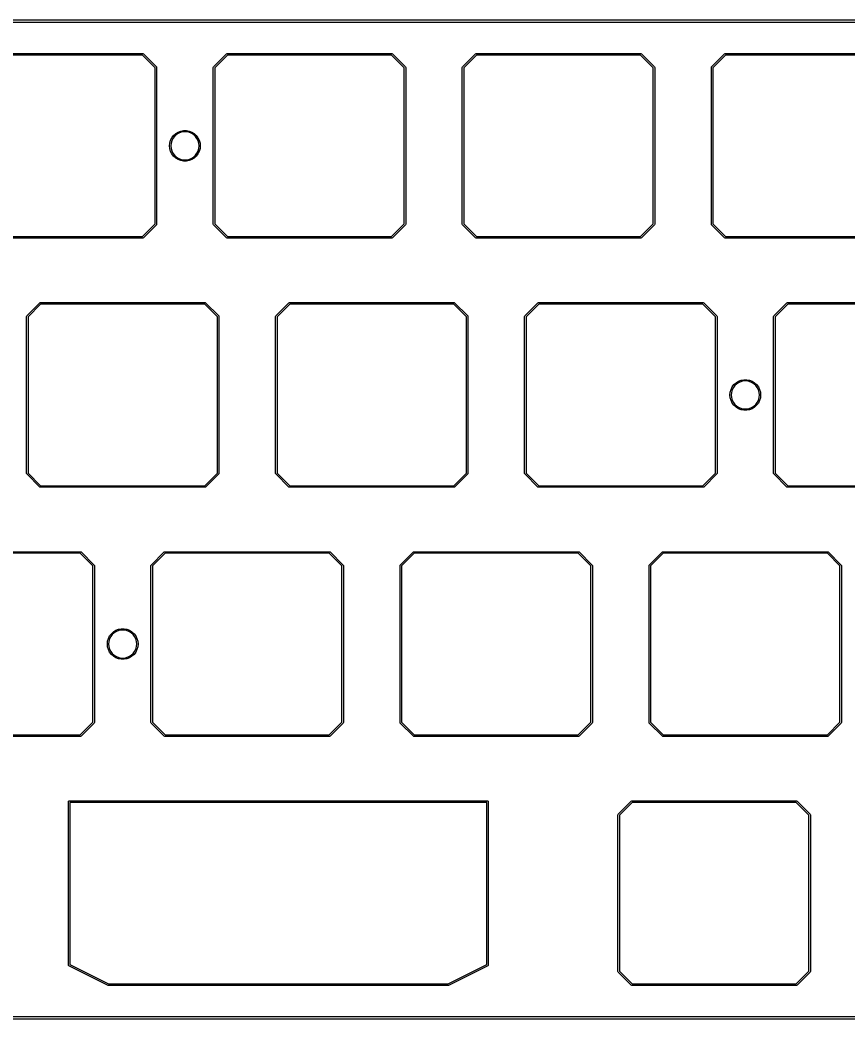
# Model space of a CAD drawing. Extents: x 0.9 to 10.47, y -4.08 to -0.6.
# Drawn here: x 5.659 to 8.153, y -3.848 to -0.84 of the extents above; entities that cross this region are included whole.
import ezdxf

# ---------------------------------------------------------------- set-up
doc = ezdxf.new("R2010")
doc.units = 0
doc.header["$MEASUREMENT"] = 0
doc.layers.add('BLACK', color=7, linetype='CONTINUOUS')

msp = doc.modelspace()

# ---------------------------------------------------------------- linework, layer by layer
at = {"layer": 'BLACK', "linetype": 'CONTINUOUS'}
for p, q in [((1.80448, -0.839813), (9.57052, -0.839813)), ((9.57052, -0.847687), (1.80448, -0.847687)), ((5.53322, -0.940797), (6.02928, -0.940797)), ((6.0283, -0.945522), (5.5342, -0.945522)), ((6.06629, -0.983508), (6.0283, -0.945522)), ((6.02928, -0.940797), (6.03095, -0.941489)), ((6.03095, -0.941489), (6.03095, -0.941489)), ((6.03095, -0.941489), (6.07032, -0.980859)), ((6.24218, -0.980859), (6.28155, -0.941489)), ((6.2842, -0.945522), (6.24621, -0.983508)), ((6.28155, -0.941489), (6.28322, -0.940797)), ((6.28322, -0.940797), (6.77928, -0.940797)), ((6.7783, -0.945522), (6.2842, -0.945522)), ((6.81629, -0.983508), (6.7783, -0.945522)), ((6.77928, -0.940797), (6.78095, -0.941489)), ((6.78095, -0.941489), (6.78095, -0.941489)), ((6.78095, -0.941489), (6.82032, -0.980859)), ((6.99218, -0.980859), (7.03155, -0.941489)), ((7.0342, -0.945522), (6.99621, -0.983508)), ((7.03155, -0.941489), (7.03322, -0.940797)), ((7.03322, -0.940797), (7.52928, -0.940797)), ((7.5283, -0.945522), (7.0342, -0.945522)), ((7.56629, -0.983508), (7.5283, -0.945522)), ((7.52928, -0.940797), (7.53095, -0.941489)), ((7.53095, -0.941489), (7.53095, -0.941489)), ((7.53095, -0.941489), (7.57032, -0.980859)), ((7.74218, -0.980859), (7.78155, -0.941489)), ((7.7842, -0.945522), (7.74621, -0.983508)), ((7.78155, -0.941489), (7.78322, -0.940797)), ((7.78322, -0.940797), (8.27928, -0.940797)), ((8.2783, -0.945522), (7.7842, -0.945522)), ((6.06629, -1.45399), (6.06629, -0.983508)), ((6.07032, -0.980859), (6.07101, -0.982529)), ((6.07101, -0.982529), (6.07101, -0.98253)), ((6.07101, -0.98253), (6.07101, -1.45497)), ((6.24149, -0.98253), (6.24218, -0.980859)), ((6.24149, -1.45497), (6.24149, -0.98253)), ((6.24218, -0.980859), (6.24218, -0.980859)), ((6.24621, -0.983508), (6.24621, -1.45399)), ((6.81629, -1.45399), (6.81629, -0.983508)), ((6.82032, -0.980859), (6.82101, -0.982529)), ((6.82101, -0.982529), (6.82101, -0.98253)), ((6.82101, -0.98253), (6.82101, -1.45497)), ((6.99149, -0.98253), (6.99218, -0.980859)), ((6.99149, -1.45497), (6.99149, -0.98253)), ((6.99218, -0.980859), (6.99218, -0.980859)), ((6.99621, -0.983508), (6.99621, -1.45399)), ((7.56629, -1.45399), (7.56629, -0.983508)), ((7.57032, -0.980859), (7.57101, -0.982529)), ((7.57101, -0.982529), (7.57101, -0.98253)), ((7.57101, -0.98253), (7.57101, -1.45497)), ((7.74149, -0.98253), (7.74218, -0.980859)), ((7.74149, -1.45497), (7.74149, -0.98253)), ((7.74218, -0.980859), (7.74218, -0.980859)), ((7.74621, -0.983508), (7.74621, -1.45399)), ((6.14362, -1.17435), (6.15199, -1.17278)), ((6.15199, -1.17278), (6.16051, -1.17278)), ((6.16051, -1.17278), (6.16888, -1.17435)), ((6.11087, -1.21027), (6.1132, -1.20207)), ((6.1132, -1.20207), (6.117, -1.19445)), ((6.1202, -1.19643), (6.11671, -1.20343)), ((6.117, -1.19445), (6.12214, -1.18765)), ((6.12491, -1.19018), (6.1202, -1.19643)), ((6.12214, -1.18765), (6.12843, -1.18191)), ((6.13069, -1.18491), (6.12491, -1.19018)), ((6.12843, -1.18191), (6.13567, -1.17743)), ((6.13735, -1.18079), (6.13069, -1.18491)), ((6.13567, -1.17743), (6.14362, -1.17435)), ((6.14464, -1.17796), (6.13735, -1.18079)), ((6.15234, -1.17652), (6.14464, -1.17796)), ((6.16016, -1.17652), (6.15234, -1.17652)), ((6.16786, -1.17796), (6.16016, -1.17652)), ((6.17515, -1.18079), (6.16786, -1.17796)), ((6.16888, -1.17435), (6.17683, -1.17743)), ((6.18181, -1.18491), (6.17515, -1.18079)), ((6.17683, -1.17743), (6.18407, -1.18191)), ((6.18759, -1.19018), (6.18181, -1.18491)), ((6.18407, -1.18191), (6.19036, -1.18765)), ((6.1923, -1.19643), (6.18759, -1.19018)), ((6.19036, -1.18765), (6.1955, -1.19445)), ((6.19579, -1.20343), (6.1923, -1.19643)), ((6.1955, -1.19445), (6.1993, -1.20207)), ((6.1993, -1.20207), (6.20163, -1.21027)), ((6.11009, -1.21875), (6.11087, -1.21027)), ((6.11087, -1.22723), (6.11009, -1.21875)), ((6.1132, -1.23543), (6.11087, -1.22723)), ((6.11457, -1.21096), (6.11384, -1.21875)), ((6.11384, -1.21875), (6.11457, -1.22654)), ((6.11671, -1.20343), (6.11457, -1.21096)), ((6.11457, -1.22654), (6.11671, -1.23407)), ((6.19793, -1.21096), (6.19579, -1.20343)), ((6.19579, -1.23407), (6.19793, -1.22654)), ((6.19866, -1.21875), (6.19793, -1.21096)), ((6.19793, -1.22654), (6.19866, -1.21875)), ((6.20163, -1.22723), (6.1993, -1.23543)), ((6.20163, -1.21027), (6.20241, -1.21875)), ((6.20241, -1.21875), (6.20163, -1.22723)), ((6.117, -1.24305), (6.1132, -1.23543)), ((6.11671, -1.23407), (6.1202, -1.24107)), ((6.12214, -1.24985), (6.117, -1.24305)), ((6.1202, -1.24107), (6.12491, -1.24732)), ((6.12843, -1.25559), (6.12214, -1.24985)), ((6.12491, -1.24732), (6.13069, -1.25259)), ((6.13567, -1.26007), (6.12843, -1.25559)), ((6.13069, -1.25259), (6.13735, -1.25671)), ((6.14362, -1.26315), (6.13567, -1.26007)), ((6.13735, -1.25671), (6.14464, -1.25954)), ((6.15199, -1.26472), (6.14362, -1.26315)), ((6.14464, -1.25954), (6.15234, -1.26098)), ((6.15234, -1.26098), (6.16016, -1.26098)), ((6.16016, -1.26098), (6.16786, -1.25954)), ((6.16888, -1.26315), (6.16051, -1.26472)), ((6.16786, -1.25954), (6.17515, -1.25671)), ((6.17683, -1.26007), (6.16888, -1.26315)), ((6.17515, -1.25671), (6.18181, -1.25259)), ((6.18407, -1.25559), (6.17683, -1.26007)), ((6.18181, -1.25259), (6.18759, -1.24732)), ((6.19036, -1.24985), (6.18407, -1.25559)), ((6.18759, -1.24732), (6.1923, -1.24107)), ((6.1955, -1.24305), (6.19036, -1.24985)), ((6.1923, -1.24107), (6.19579, -1.23407)), ((6.1993, -1.23543), (6.1955, -1.24305)), ((6.16051, -1.26472), (6.15199, -1.26472)), ((6.0283, -1.49198), (6.06629, -1.45399)), ((6.07032, -1.45664), (6.03095, -1.49601)), ((6.07101, -1.45497), (6.07032, -1.45664)), ((6.24218, -1.45664), (6.24149, -1.45497)), ((6.28155, -1.49601), (6.24218, -1.45664)), ((6.24621, -1.45399), (6.2842, -1.49198)), ((6.7783, -1.49198), (6.81629, -1.45399)), ((6.82032, -1.45664), (6.78095, -1.49601)), ((6.82101, -1.45497), (6.82032, -1.45664)), ((6.99218, -1.45664), (6.99149, -1.45497)), ((7.03155, -1.49601), (6.99218, -1.45664)), ((6.99621, -1.45399), (7.0342, -1.49198)), ((7.5283, -1.49198), (7.56629, -1.45399)), ((7.57032, -1.45664), (7.53095, -1.49601)), ((7.57101, -1.45497), (7.57032, -1.45664)), ((7.74218, -1.45664), (7.74149, -1.45497)), ((7.78155, -1.49601), (7.74218, -1.45664)), ((7.74621, -1.45399), (7.7842, -1.49198)), ((6.02928, -1.4967), (5.53322, -1.4967)), ((5.5342, -1.49198), (6.0283, -1.49198)), ((6.03095, -1.49601), (6.02928, -1.4967)), ((6.28322, -1.4967), (6.28155, -1.49601)), ((6.77928, -1.4967), (6.28322, -1.4967)), ((6.2842, -1.49198), (6.7783, -1.49198)), ((6.78095, -1.49601), (6.77928, -1.4967)), ((7.03322, -1.4967), (7.03155, -1.49601)), ((7.52928, -1.4967), (7.03322, -1.4967)), ((7.0342, -1.49198), (7.5283, -1.49198)), ((7.53095, -1.49601), (7.52928, -1.4967)), ((7.78322, -1.4967), (7.78155, -1.49601)), ((8.27928, -1.4967), (7.78322, -1.4967)), ((7.7842, -1.49198), (8.2783, -1.49198)), ((5.67968, -1.73086), (5.71905, -1.69149)), ((5.7217, -1.69552), (5.68371, -1.73351)), ((5.71905, -1.69149), (5.72072, -1.6908)), ((5.72072, -1.6908), (6.21678, -1.6908)), ((6.2158, -1.69552), (5.7217, -1.69552)), ((6.25379, -1.73351), (6.2158, -1.69552)), ((6.21678, -1.6908), (6.21845, -1.69149)), ((6.21845, -1.69149), (6.21845, -1.69149)), ((6.21845, -1.69149), (6.25782, -1.73086)), ((6.42968, -1.73086), (6.46905, -1.69149)), ((6.4717, -1.69552), (6.43371, -1.73351)), ((6.46905, -1.69149), (6.47072, -1.6908)), ((6.47072, -1.6908), (6.96678, -1.6908)), ((6.9658, -1.69552), (6.4717, -1.69552)), ((7.00379, -1.73351), (6.9658, -1.69552)), ((6.96678, -1.6908), (6.96845, -1.69149)), ((6.96845, -1.69149), (6.96845, -1.69149)), ((6.96845, -1.69149), (7.00782, -1.73086)), ((7.17968, -1.73086), (7.21905, -1.69149)), ((7.2217, -1.69552), (7.18371, -1.73351)), ((7.21905, -1.69149), (7.22072, -1.6908)), ((7.22072, -1.6908), (7.71678, -1.6908)), ((7.7158, -1.69552), (7.2217, -1.69552)), ((7.75379, -1.73351), (7.7158, -1.69552)), ((7.71678, -1.6908), (7.71845, -1.69149)), ((7.71845, -1.69149), (7.71845, -1.69149)), ((7.71845, -1.69149), (7.75782, -1.73086)), ((7.92968, -1.73086), (7.96905, -1.69149)), ((7.9717, -1.69552), (7.93371, -1.73351)), ((7.96905, -1.69149), (7.97072, -1.6908)), ((7.97072, -1.6908), (8.46678, -1.6908)), ((8.4658, -1.69552), (7.9717, -1.69552)), ((5.67899, -1.73253), (5.67968, -1.73086)), ((5.67899, -2.20497), (5.67899, -1.73253)), ((5.68371, -1.73351), (5.68371, -2.20399)), ((6.25379, -2.20399), (6.25379, -1.73351)), ((6.25782, -1.73086), (6.25851, -1.73253)), ((6.25851, -1.73253), (6.25851, -1.73253)), ((6.25851, -1.73253), (6.25851, -2.20497)), ((6.42899, -1.73253), (6.42968, -1.73086)), ((6.42899, -2.20497), (6.42899, -1.73253)), ((6.42968, -1.73086), (6.42968, -1.73086)), ((6.43371, -1.73351), (6.43371, -2.20399)), ((7.00379, -2.20399), (7.00379, -1.73351)), ((7.00782, -1.73086), (7.00851, -1.73253)), ((7.00851, -1.73253), (7.00851, -1.73253)), ((7.00851, -1.73253), (7.00851, -2.20497)), ((7.17899, -1.73253), (7.17968, -1.73086)), ((7.17899, -2.20497), (7.17899, -1.73253)), ((7.17968, -1.73086), (7.17968, -1.73086)), ((7.18371, -1.73351), (7.18371, -2.20399)), ((7.75379, -2.20399), (7.75379, -1.73351)), ((7.75782, -1.73086), (7.75851, -1.73253)), ((7.75851, -1.73253), (7.75851, -1.73253)), ((7.75851, -1.73253), (7.75851, -2.20497)), ((7.92899, -1.73253), (7.92968, -1.73086)), ((7.92899, -2.20497), (7.92899, -1.73253)), ((7.92968, -1.73086), (7.92968, -1.73086)), ((7.93371, -1.73351), (7.93371, -2.20399)), ((7.82317, -1.92743), (7.83112, -1.92435)), ((7.83112, -1.92435), (7.83949, -1.92278)), ((7.83949, -1.92278), (7.84801, -1.92278)), ((7.84801, -1.92278), (7.85638, -1.92435)), ((7.85638, -1.92435), (7.86433, -1.92743)), ((7.79837, -1.96027), (7.8007, -1.95207)), ((7.8007, -1.95207), (7.8045, -1.94445)), ((7.80421, -1.95343), (7.80207, -1.96096)), ((7.8077, -1.94643), (7.80421, -1.95343)), ((7.8045, -1.94445), (7.80964, -1.93765)), ((7.81241, -1.94018), (7.8077, -1.94643)), ((7.80964, -1.93765), (7.81593, -1.93191)), ((7.81819, -1.93491), (7.81241, -1.94018)), ((7.81593, -1.93191), (7.82317, -1.92743)), ((7.82485, -1.93079), (7.81819, -1.93491)), ((7.83214, -1.92796), (7.82485, -1.93079)), ((7.83984, -1.92652), (7.83214, -1.92796)), ((7.84766, -1.92652), (7.83984, -1.92652)), ((7.85536, -1.92796), (7.84766, -1.92652)), ((7.86265, -1.93079), (7.85536, -1.92796)), ((7.86931, -1.93491), (7.86265, -1.93079)), ((7.86433, -1.92743), (7.87157, -1.93191)), ((7.87509, -1.94018), (7.86931, -1.93491)), ((7.87157, -1.93191), (7.87786, -1.93765)), ((7.8798, -1.94643), (7.87509, -1.94018)), ((7.87786, -1.93765), (7.883, -1.94445)), ((7.88329, -1.95343), (7.8798, -1.94643)), ((7.883, -1.94445), (7.8868, -1.95207)), ((7.88543, -1.96096), (7.88329, -1.95343)), ((7.8868, -1.95207), (7.88913, -1.96027)), ((7.79759, -1.96875), (7.79837, -1.96027)), ((7.79837, -1.97723), (7.79759, -1.96875)), ((7.8007, -1.98543), (7.79837, -1.97723)), ((7.80207, -1.96096), (7.80134, -1.96875)), ((7.80134, -1.96875), (7.80207, -1.97654)), ((7.80207, -1.97654), (7.80421, -1.98407)), ((7.80421, -1.98407), (7.8077, -1.99107)), ((7.8798, -1.99107), (7.88329, -1.98407)), ((7.88329, -1.98407), (7.88543, -1.97654)), ((7.88616, -1.96875), (7.88543, -1.96096)), ((7.88543, -1.97654), (7.88616, -1.96875)), ((7.88913, -1.97723), (7.8868, -1.98543)), ((7.88913, -1.96027), (7.88991, -1.96875)), ((7.88991, -1.96875), (7.88913, -1.97723)), ((7.8045, -1.99305), (7.8007, -1.98543)), ((7.80964, -1.99985), (7.8045, -1.99305)), ((7.8077, -1.99107), (7.81241, -1.99732)), ((7.81593, -2.00559), (7.80964, -1.99985)), ((7.81241, -1.99732), (7.81819, -2.00259)), ((7.82317, -2.01007), (7.81593, -2.00559)), ((7.81819, -2.00259), (7.82485, -2.00671)), ((7.83112, -2.01315), (7.82317, -2.01007)), ((7.82485, -2.00671), (7.83214, -2.00954)), ((7.83949, -2.01472), (7.83112, -2.01315)), ((7.83214, -2.00954), (7.83984, -2.01098)), ((7.84801, -2.01472), (7.83949, -2.01472)), ((7.83984, -2.01098), (7.84766, -2.01098)), ((7.84766, -2.01098), (7.85536, -2.00954)), ((7.85638, -2.01315), (7.84801, -2.01472)), ((7.85536, -2.00954), (7.86265, -2.00671)), ((7.86433, -2.01007), (7.85638, -2.01315)), ((7.86265, -2.00671), (7.86931, -2.00259)), ((7.87157, -2.00559), (7.86433, -2.01007)), ((7.86931, -2.00259), (7.87509, -1.99732)), ((7.87786, -1.99985), (7.87157, -2.00559)), ((7.87509, -1.99732), (7.8798, -1.99107)), ((7.883, -1.99305), (7.87786, -1.99985)), ((7.8868, -1.98543), (7.883, -1.99305)), ((5.67968, -2.20664), (5.67899, -2.20497)), ((5.71905, -2.24601), (5.67968, -2.20664)), ((5.67968, -2.20664), (5.67968, -2.20664)), ((5.68371, -2.20399), (5.7217, -2.24198)), ((6.2158, -2.24198), (6.25379, -2.20399)), ((6.25782, -2.20664), (6.21845, -2.24601)), ((6.25851, -2.20497), (6.25782, -2.20664)), ((6.42968, -2.20664), (6.42899, -2.20497)), ((6.46905, -2.24601), (6.42968, -2.20664)), ((6.42968, -2.20664), (6.42968, -2.20664)), ((6.43371, -2.20399), (6.4717, -2.24198)), ((6.9658, -2.24198), (7.00379, -2.20399)), ((7.00782, -2.20664), (6.96845, -2.24601)), ((7.00851, -2.20497), (7.00782, -2.20664)), ((7.17968, -2.20664), (7.17899, -2.20497)), ((7.21905, -2.24601), (7.17968, -2.20664)), ((7.17968, -2.20664), (7.17968, -2.20664)), ((7.18371, -2.20399), (7.2217, -2.24198)), ((7.7158, -2.24198), (7.75379, -2.20399)), ((7.75782, -2.20664), (7.71845, -2.24601)), ((7.75851, -2.20497), (7.75782, -2.20664)), ((7.92968, -2.20664), (7.92899, -2.20497)), ((7.96905, -2.24601), (7.92968, -2.20664)), ((7.92968, -2.20664), (7.92968, -2.20664)), ((7.93371, -2.20399), (7.9717, -2.24198)), ((5.72072, -2.2467), (5.71905, -2.24601)), ((6.21678, -2.2467), (5.72072, -2.2467)), ((5.7217, -2.24198), (6.2158, -2.24198)), ((6.21845, -2.24601), (6.21678, -2.2467)), ((6.21845, -2.24601), (6.21845, -2.24601)), ((6.47072, -2.2467), (6.46905, -2.24601)), ((6.96678, -2.2467), (6.47072, -2.2467)), ((6.4717, -2.24198), (6.9658, -2.24198)), ((6.96845, -2.24601), (6.96678, -2.2467)), ((6.96845, -2.24601), (6.96845, -2.24601)), ((7.22072, -2.2467), (7.21905, -2.24601)), ((7.71678, -2.2467), (7.22072, -2.2467)), ((7.2217, -2.24198), (7.7158, -2.24198)), ((7.71845, -2.24601), (7.71678, -2.2467)), ((7.71845, -2.24601), (7.71845, -2.24601)), ((7.97072, -2.2467), (7.96905, -2.24601)), ((8.46678, -2.2467), (7.97072, -2.2467)), ((7.9717, -2.24198), (8.4658, -2.24198)), ((5.34572, -2.4408), (5.84178, -2.4408)), ((5.8408, -2.44552), (5.3467, -2.44552)), ((5.87879, -2.48351), (5.8408, -2.44552)), ((5.84178, -2.4408), (5.84345, -2.44149)), ((5.84345, -2.44149), (5.84345, -2.44149)), ((5.84345, -2.44149), (5.88282, -2.48086)), ((6.05468, -2.48086), (6.09405, -2.44149)), ((6.0967, -2.44552), (6.05871, -2.48351)), ((6.09405, -2.44149), (6.09572, -2.4408)), ((6.09572, -2.4408), (6.59178, -2.4408)), ((6.5908, -2.44552), (6.0967, -2.44552)), ((6.62879, -2.48351), (6.5908, -2.44552)), ((6.59178, -2.4408), (6.59345, -2.44149)), ((6.59345, -2.44149), (6.59345, -2.44149)), ((6.59345, -2.44149), (6.63282, -2.48086)), ((6.80468, -2.48086), (6.84405, -2.44149)), ((6.8467, -2.44552), (6.80871, -2.48351)), ((6.84405, -2.44149), (6.84572, -2.4408)), ((6.84572, -2.4408), (7.34178, -2.4408)), ((7.3408, -2.44552), (6.8467, -2.44552)), ((7.37879, -2.48351), (7.3408, -2.44552)), ((7.34178, -2.4408), (7.34345, -2.44149)), ((7.34345, -2.44149), (7.34345, -2.44149)), ((7.34345, -2.44149), (7.38282, -2.48086)), ((7.55468, -2.48086), (7.59405, -2.44149)), ((7.5967, -2.44552), (7.55871, -2.48351)), ((7.59405, -2.44149), (7.59572, -2.4408)), ((7.59572, -2.4408), (8.09178, -2.4408)), ((8.0908, -2.44552), (7.5967, -2.44552)), ((8.12879, -2.48351), (8.0908, -2.44552)), ((8.09178, -2.4408), (8.09345, -2.44149)), ((8.09345, -2.44149), (8.09345, -2.44149)), ((8.09345, -2.44149), (8.13282, -2.48086)), ((5.87879, -2.95399), (5.87879, -2.48351)), ((5.88282, -2.48086), (5.88351, -2.48253)), ((5.88351, -2.48253), (5.88351, -2.95497)), ((6.05399, -2.48253), (6.05468, -2.48086)), ((6.05399, -2.95497), (6.05399, -2.48253)), ((6.05468, -2.48086), (6.05468, -2.48086)), ((6.05871, -2.48351), (6.05871, -2.95399)), ((6.62879, -2.95399), (6.62879, -2.48351)), ((6.63282, -2.48086), (6.63351, -2.48253)), ((6.63351, -2.48253), (6.63351, -2.95497)), ((6.80399, -2.48253), (6.80468, -2.48086)), ((6.80399, -2.95497), (6.80399, -2.48253)), ((6.80468, -2.48086), (6.80468, -2.48086)), ((6.80871, -2.48351), (6.80871, -2.95399)), ((7.37879, -2.95399), (7.37879, -2.48351)), ((7.38282, -2.48086), (7.38351, -2.48253)), ((7.38351, -2.48253), (7.38351, -2.95497)), ((7.55399, -2.48253), (7.55468, -2.48086)), ((7.55399, -2.95497), (7.55399, -2.48253)), ((7.55468, -2.48086), (7.55468, -2.48086)), ((7.55871, -2.48351), (7.55871, -2.95399)), ((8.12879, -2.95399), (8.12879, -2.48351)), ((8.13282, -2.48086), (8.13351, -2.48253)), ((8.13351, -2.48253), (8.13351, -2.95497)), ((5.94817, -2.67743), (5.95612, -2.67435)), ((5.95612, -2.67435), (5.96449, -2.67278)), ((5.96484, -2.67652), (5.95714, -2.67796)), ((5.96449, -2.67278), (5.97301, -2.67278)), ((5.97266, -2.67652), (5.96484, -2.67652)), ((5.98036, -2.67796), (5.97266, -2.67652)), ((5.97301, -2.67278), (5.98138, -2.67435)), ((5.98138, -2.67435), (5.98933, -2.67743)), ((5.92337, -2.71027), (5.9257, -2.70207)), ((5.9257, -2.70207), (5.9295, -2.69445)), ((5.92921, -2.70343), (5.92707, -2.71096)), ((5.9327, -2.69643), (5.92921, -2.70343)), ((5.9295, -2.69445), (5.93464, -2.68765)), ((5.93741, -2.69018), (5.9327, -2.69643)), ((5.93464, -2.68765), (5.94093, -2.68191)), ((5.94319, -2.68491), (5.93741, -2.69018)), ((5.94093, -2.68191), (5.94817, -2.67743)), ((5.94985, -2.68079), (5.94319, -2.68491)), ((5.95714, -2.67796), (5.94985, -2.68079)), ((5.98765, -2.68079), (5.98036, -2.67796)), ((5.99431, -2.68491), (5.98765, -2.68079)), ((5.98933, -2.67743), (5.99657, -2.68191)), ((6.00009, -2.69018), (5.99431, -2.68491)), ((5.99657, -2.68191), (6.00286, -2.68765)), ((6.0048, -2.69643), (6.00009, -2.69018)), ((6.00286, -2.68765), (6.008, -2.69445)), ((6.00829, -2.70343), (6.0048, -2.69643)), ((6.008, -2.69445), (6.0118, -2.70207)), ((6.01043, -2.71096), (6.00829, -2.70343)), ((6.0118, -2.70207), (6.01413, -2.71027)), ((5.92259, -2.71875), (5.92337, -2.71027)), ((5.92337, -2.72723), (5.92259, -2.71875)), ((5.9257, -2.73543), (5.92337, -2.72723)), ((5.9295, -2.74305), (5.9257, -2.73543)), ((5.92707, -2.71096), (5.92634, -2.71875)), ((5.92634, -2.71875), (5.92707, -2.72654)), ((5.92707, -2.72654), (5.92921, -2.73407)), ((5.92921, -2.73407), (5.9327, -2.74107)), ((6.0048, -2.74107), (6.00829, -2.73407)), ((6.0118, -2.73543), (6.008, -2.74305)), ((6.00829, -2.73407), (6.01043, -2.72654)), ((6.01116, -2.71875), (6.01043, -2.71096)), ((6.01043, -2.72654), (6.01116, -2.71875)), ((6.01413, -2.72723), (6.0118, -2.73543)), ((6.01413, -2.71027), (6.01491, -2.71875)), ((6.01491, -2.71875), (6.01413, -2.72723)), ((5.93464, -2.74985), (5.9295, -2.74305)), ((5.9327, -2.74107), (5.93741, -2.74732)), ((5.94093, -2.75559), (5.93464, -2.74985)), ((5.93741, -2.74732), (5.94319, -2.75259)), ((5.94817, -2.76007), (5.94093, -2.75559)), ((5.94319, -2.75259), (5.94985, -2.75671)), ((5.95612, -2.76315), (5.94817, -2.76007)), ((5.94985, -2.75671), (5.95714, -2.75954)), ((5.96449, -2.76472), (5.95612, -2.76315)), ((5.95714, -2.75954), (5.96484, -2.76098)), ((5.97301, -2.76472), (5.96449, -2.76472)), ((5.96484, -2.76098), (5.97266, -2.76098)), ((5.97266, -2.76098), (5.98036, -2.75954)), ((5.98138, -2.76315), (5.97301, -2.76472)), ((5.98036, -2.75954), (5.98765, -2.75671)), ((5.98933, -2.76007), (5.98138, -2.76315)), ((5.98765, -2.75671), (5.99431, -2.75259)), ((5.99657, -2.75559), (5.98933, -2.76007)), ((5.99431, -2.75259), (6.00009, -2.74732)), ((6.00286, -2.74985), (5.99657, -2.75559)), ((6.00009, -2.74732), (6.0048, -2.74107)), ((6.008, -2.74305), (6.00286, -2.74985)), ((5.8408, -2.99198), (5.87879, -2.95399)), ((5.88282, -2.95664), (5.84345, -2.99601)), ((5.88351, -2.95497), (5.88282, -2.95664)), ((6.05468, -2.95664), (6.05399, -2.95497)), ((6.09405, -2.99601), (6.05468, -2.95664)), ((6.05871, -2.95399), (6.0967, -2.99198)), ((6.5908, -2.99198), (6.62879, -2.95399)), ((6.63282, -2.95664), (6.59345, -2.99601)), ((6.63351, -2.95497), (6.63282, -2.95664)), ((6.80468, -2.95664), (6.80399, -2.95497)), ((6.84405, -2.99601), (6.80468, -2.95664)), ((6.80871, -2.95399), (6.8467, -2.99198)), ((7.3408, -2.99198), (7.37879, -2.95399)), ((7.38282, -2.95664), (7.34345, -2.99601)), ((7.38351, -2.95497), (7.38282, -2.95664)), ((7.55468, -2.95664), (7.55399, -2.95497)), ((7.59405, -2.99601), (7.55468, -2.95664)), ((7.55871, -2.95399), (7.5967, -2.99198)), ((8.0908, -2.99198), (8.12879, -2.95399)), ((8.13282, -2.95664), (8.09345, -2.99601)), ((8.13351, -2.95497), (8.13282, -2.95664)), ((5.84178, -2.9967), (5.34572, -2.9967)), ((5.3467, -2.99198), (5.8408, -2.99198)), ((5.84345, -2.99601), (5.84178, -2.9967)), ((6.09572, -2.9967), (6.09405, -2.99601)), ((6.59178, -2.9967), (6.09572, -2.9967)), ((6.0967, -2.99198), (6.5908, -2.99198)), ((6.59345, -2.99601), (6.59178, -2.9967)), ((6.84572, -2.9967), (6.84405, -2.99601)), ((7.34178, -2.9967), (6.84572, -2.9967)), ((6.8467, -2.99198), (7.3408, -2.99198)), ((7.34345, -2.99601), (7.34178, -2.9967)), ((7.59572, -2.9967), (7.59405, -2.99601)), ((8.09178, -2.9967), (7.59572, -2.9967)), ((7.5967, -2.99198), (8.0908, -2.99198)), ((8.09345, -2.99601), (8.09178, -2.9967)), ((8.09345, -2.99601), (8.09345, -2.99601)), ((5.80522, -3.19316), (5.80591, -3.19149)), ((5.80522, -3.46875), (5.80522, -3.19316)), ((5.80591, -3.19149), (5.80758, -3.1908)), ((5.80758, -3.1908), (7.06742, -3.1908)), ((5.80994, -3.19552), (5.80994, -3.46875)), ((7.06506, -3.19552), (5.80994, -3.19552)), ((7.06506, -3.46875), (7.06506, -3.19552)), ((7.06742, -3.1908), (7.06909, -3.19149)), ((7.06909, -3.19149), (7.06978, -3.19316)), ((7.06978, -3.19316), (7.06978, -3.46875)), ((7.46093, -3.23086), (7.5003, -3.19149)), ((7.50295, -3.19552), (7.46496, -3.23351)), ((7.5003, -3.19149), (7.50197, -3.1908)), ((7.50197, -3.1908), (7.99803, -3.1908)), ((7.99705, -3.19552), (7.50295, -3.19552)), ((8.03504, -3.23351), (7.99705, -3.19552)), ((7.99803, -3.1908), (7.9997, -3.19149)), ((7.9997, -3.19149), (7.9997, -3.19149)), ((7.9997, -3.19149), (8.03907, -3.23086)), ((7.46024, -3.23253), (7.46093, -3.23086)), ((7.46024, -3.70497), (7.46024, -3.23253)), ((7.46496, -3.23351), (7.46496, -3.70399)), ((8.03504, -3.70399), (8.03504, -3.23351)), ((8.03907, -3.23086), (8.03976, -3.23253)), ((8.03976, -3.23253), (8.03976, -3.23253)), ((8.03976, -3.23253), (8.03976, -3.70497)), ((5.80522, -3.68529), (5.80522, -3.46875)), ((5.80994, -3.46875), (5.80994, -3.68383)), ((7.06506, -3.68383), (7.06506, -3.46875)), ((7.06978, -3.46875), (7.06978, -3.68529)), ((5.80537, -3.68564), (5.80522, -3.68529)), ((5.80534, -3.68603), (5.80537, -3.68564)), ((5.8057, -3.68645), (5.80534, -3.68603)), ((5.80591, -3.68696), (5.8057, -3.68645)), ((5.80627, -3.6871), (5.80591, -3.68696)), ((5.80652, -3.6874), (5.80627, -3.6871)), ((5.92463, -3.74645), (5.80652, -3.6874)), ((5.80994, -3.68383), (5.92625, -3.74198)), ((6.94875, -3.74198), (7.06506, -3.68383)), ((7.06848, -3.6874), (6.95037, -3.74645)), ((7.06873, -3.6871), (7.06848, -3.6874)), ((7.06909, -3.68696), (7.06873, -3.6871)), ((7.0693, -3.68645), (7.06909, -3.68696)), ((7.06966, -3.68603), (7.0693, -3.68645)), ((7.06978, -3.68529), (7.06963, -3.68564)), ((7.06963, -3.68564), (7.06966, -3.68603)), ((7.46093, -3.70664), (7.46024, -3.70497)), ((7.5003, -3.74601), (7.46093, -3.70664)), ((7.46496, -3.70399), (7.50295, -3.74198)), ((7.99705, -3.74198), (8.03504, -3.70399)), ((8.03907, -3.70664), (7.9997, -3.74601)), ((8.03976, -3.70497), (8.03907, -3.70664)), ((5.92518, -3.74649), (5.92463, -3.74645)), ((5.92569, -3.7467), (5.92518, -3.74649)), ((6.94931, -3.7467), (5.92569, -3.7467)), ((5.92625, -3.74198), (6.94875, -3.74198)), ((6.94982, -3.74649), (6.94931, -3.7467)), ((6.95037, -3.74645), (6.94982, -3.74649)), ((7.50197, -3.7467), (7.5003, -3.74601)), ((7.99803, -3.7467), (7.50197, -3.7467)), ((7.50295, -3.74198), (7.99705, -3.74198)), ((7.9997, -3.74601), (7.99803, -3.7467)), ((1.80448, -3.83981), (9.57052, -3.83981)), ((9.57052, -3.84769), (1.80448, -3.84769))]:
    msp.add_line(p, q, dxfattribs=at)

doc.saveas('drawing.dxf')
